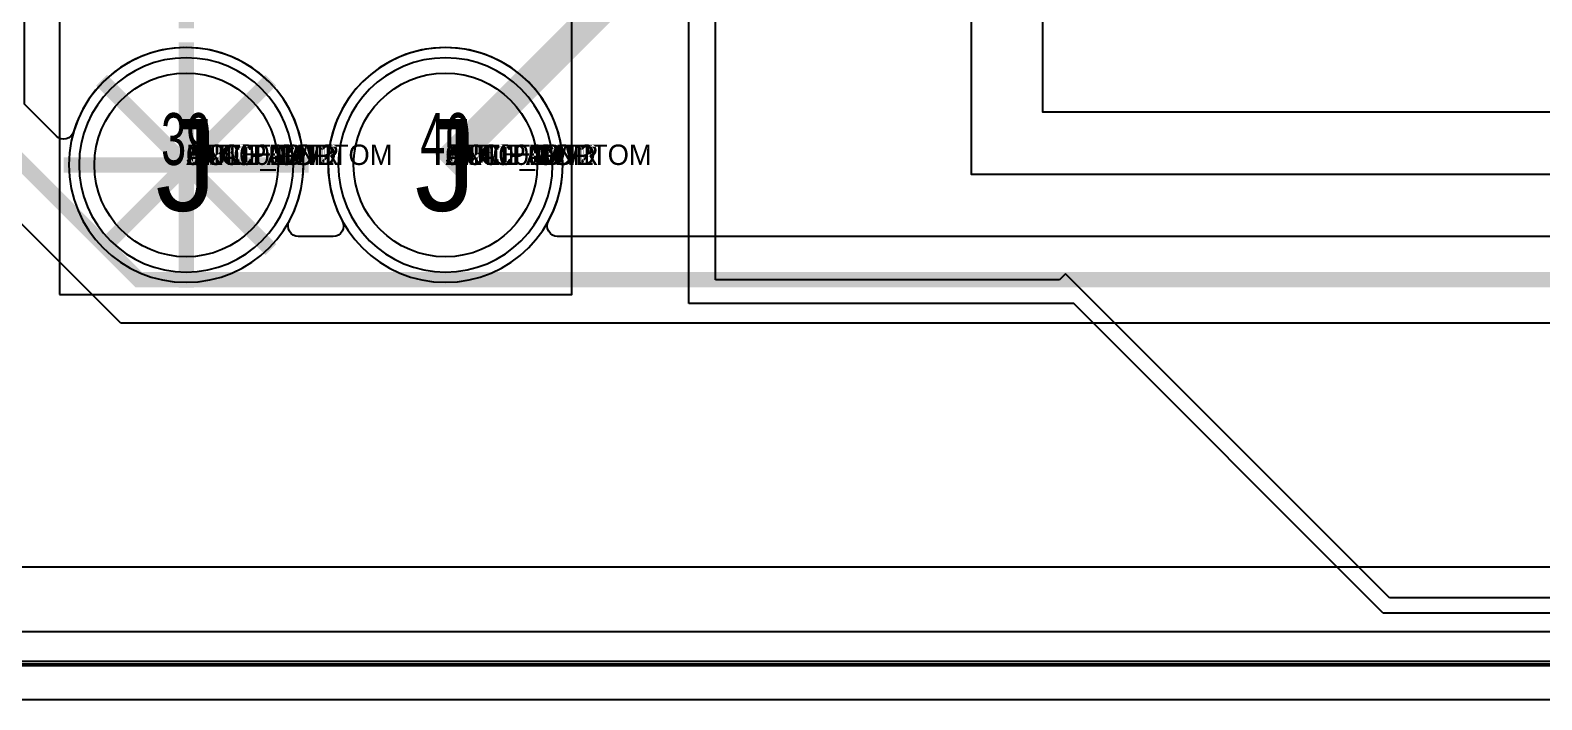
# Model space of a CAD drawing. Extents: x 0 to 323, y 0 to 320.
# Drawn here: x 10.43 to 25.24, y 0 to 6.56 of the extents above; entities that cross this region are included whole.
import ezdxf
from ezdxf.enums import TextEntityAlignment as Align

# ---------------------------------------------------------------- set-up
doc = ezdxf.new("R2010")
doc.units = 0
doc.header["$MEASUREMENT"] = 0
doc.layers.get('0').update_dxf_attribs({"linetype": 'CONTINUOUS'})
for name, color, linetype in [('BOARD_GEOMETRY_OUTLINE', 1, 'CONTINUOUS'), ('CDN_FIGURES', 7, 'CONTINUOUS'), ('ETCH_BOTTOM', 7, 'CONTINUOUS'), ('ETCH_GND', 3, 'CONTINUOUS'), ('ETCH_INT1', 4, 'CONTINUOUS'), ('ETCH_INT2', 5, 'CONTINUOUS'), ('ETCH_PWR', 6, 'CONTINUOUS'), ('ETCH_TOP', 2, 'CONTINUOUS'), ('MANUFACTURING_NCLEGEND-1-6', 8, 'CONTINUOUS'), ('PACKAGE_GEOMETRY_ASSEMBLY_TOP', 11, 'CONTINUOUS'), ('PACKAGE_GEOMETRY_PIN_NUMBER', 9, 'CONTINUOUS')]:
    doc.layers.add(name, color=color, linetype=linetype)

# ---------------------------------------------------------------- blocks, each defined once
blk = doc.blocks.new('PAD_INFO')
for tag in ['SHAPE_TYPE', 'PAD_HEIGHT', 'PAD_LAYER', 'PAD_TYPE', 'PAD_WIDTH']:
    blk.add_attdef(tag, (0, 0), '', height=0.2)
at = {"flags": 2}
blk.add_attdef('CDN_TYPE', (0, 0), '', height=0.2, dxfattribs=at)
blk = doc.blocks.new('DRILL_INFO')
at = {"flags": 2}
blk.add_attdef('CDN_TYPE', (0, 0), '', height=0.2, dxfattribs=at)
for tag in ['FSHAPE', 'FCHAR', 'DRILL_HEIGHT', 'DIAMETER', 'PLATED', 'DRILL_WIDTH']:
    blk.add_attdef(tag, (0, 0), '', height=0.2)
blk = doc.blocks.new('CR1800X1200TH')
at = {"layer": 'ETCH_BOTTOM'}
blk.add_circle((0, 0), 0.9, dxfattribs=at)
at = {"layer": 'ETCH_GND'}
blk.add_circle((0, 0), 0.9, dxfattribs=at)
at = {"layer": 'ETCH_INT1'}
blk.add_circle((0, 0), 0.9, dxfattribs=at)
at = {"layer": 'ETCH_INT2'}
blk.add_circle((0, 0), 0.9, dxfattribs=at)
at = {"layer": 'ETCH_PWR'}
blk.add_circle((0, 0), 0.9, dxfattribs=at)
at = {"layer": 'ETCH_TOP'}
blk.add_circle((0, 0), 0.9, dxfattribs=at)
ref = blk.add_blockref('PAD_INFO', (0, 0))
ref.add_attrib('PAD_LAYER', 'ETCH_TOP', (0, 0), dxfattribs={"height": 0.2})
ref.add_attrib('SHAPE_TYPE', 'NULL', (0, 0), dxfattribs={"height": 0.2})
ref.add_attrib('PAD_TYPE', 'ANTIPAD', (0, 0), dxfattribs={"height": 0.2})
ref.add_attrib('PAD_WIDTH', '0.000000', (0, 0), dxfattribs={"height": 0.2})
ref.add_attrib('PAD_HEIGHT', '0.000000', (0, 0), dxfattribs={"height": 0.2})
ref = blk.add_blockref('PAD_INFO', (0, 0))
ref.add_attrib('PAD_LAYER', 'ETCH_GND', (0, 0), dxfattribs={"height": 0.2})
ref.add_attrib('SHAPE_TYPE', 'NULL', (0, 0), dxfattribs={"height": 0.2})
ref.add_attrib('PAD_TYPE', 'ANTIPAD', (0, 0), dxfattribs={"height": 0.2})
ref.add_attrib('PAD_WIDTH', '0.000000', (0, 0), dxfattribs={"height": 0.2})
ref.add_attrib('PAD_HEIGHT', '0.000000', (0, 0), dxfattribs={"height": 0.2})
ref = blk.add_blockref('PAD_INFO', (0, 0))
ref.add_attrib('PAD_LAYER', 'ETCH_INT1', (0, 0), dxfattribs={"height": 0.2})
ref.add_attrib('SHAPE_TYPE', 'NULL', (0, 0), dxfattribs={"height": 0.2})
ref.add_attrib('PAD_TYPE', 'ANTIPAD', (0, 0), dxfattribs={"height": 0.2})
ref.add_attrib('PAD_WIDTH', '0.000000', (0, 0), dxfattribs={"height": 0.2})
ref.add_attrib('PAD_HEIGHT', '0.000000', (0, 0), dxfattribs={"height": 0.2})
ref = blk.add_blockref('PAD_INFO', (0, 0))
ref.add_attrib('PAD_LAYER', 'ETCH_INT2', (0, 0), dxfattribs={"height": 0.2})
ref.add_attrib('SHAPE_TYPE', 'NULL', (0, 0), dxfattribs={"height": 0.2})
ref.add_attrib('PAD_TYPE', 'ANTIPAD', (0, 0), dxfattribs={"height": 0.2})
ref.add_attrib('PAD_WIDTH', '0.000000', (0, 0), dxfattribs={"height": 0.2})
ref.add_attrib('PAD_HEIGHT', '0.000000', (0, 0), dxfattribs={"height": 0.2})
ref = blk.add_blockref('PAD_INFO', (0, 0))
ref.add_attrib('PAD_LAYER', 'ETCH_PWR', (0, 0), dxfattribs={"height": 0.2})
ref.add_attrib('SHAPE_TYPE', 'NULL', (0, 0), dxfattribs={"height": 0.2})
ref.add_attrib('PAD_TYPE', 'ANTIPAD', (0, 0), dxfattribs={"height": 0.2})
ref.add_attrib('PAD_WIDTH', '0.000000', (0, 0), dxfattribs={"height": 0.2})
ref.add_attrib('PAD_HEIGHT', '0.000000', (0, 0), dxfattribs={"height": 0.2})
ref = blk.add_blockref('PAD_INFO', (0, 0))
ref.add_attrib('PAD_LAYER', 'ETCH_BOTTOM', (0, 0), dxfattribs={"height": 0.2})
ref.add_attrib('SHAPE_TYPE', 'NULL', (0, 0), dxfattribs={"height": 0.2})
ref.add_attrib('PAD_TYPE', 'ANTIPAD', (0, 0), dxfattribs={"height": 0.2})
ref.add_attrib('PAD_WIDTH', '0.000000', (0, 0), dxfattribs={"height": 0.2})
ref.add_attrib('PAD_HEIGHT', '0.000000', (0, 0), dxfattribs={"height": 0.2})
ref = blk.add_blockref('DRILL_INFO', (0, 0))
ref.add_attrib('DIAMETER', '1.200000', (0, 0), dxfattribs={"height": 0.2})
ref.add_attrib('PLATED', 'PLATED', (0, 0), dxfattribs={"height": 0.2})
ref.add_attrib('FSHAPE', 'CIRCLE', (0, 0), dxfattribs={"height": 0.2})
ref.add_attrib('FCHAR', 'J', (0, 0), dxfattribs={"height": 0.2})
ref.add_attrib('DRILL_WIDTH', '1.800000', (0, 0), dxfattribs={"height": 0.2})
ref.add_attrib('DRILL_HEIGHT', '1.800000', (0, 0), dxfattribs={"height": 0.2})
ref = blk.add_blockref('PAD_INFO', (0, 0))
ref.add_attrib('PAD_LAYER', 'ETCH_TOP', (0, 0), dxfattribs={"height": 0.2})
ref.add_attrib('SHAPE_TYPE', 'NULL', (0, 0), dxfattribs={"height": 0.2})
ref.add_attrib('PAD_TYPE', 'THERMAL', (0, 0), dxfattribs={"height": 0.2})
ref.add_attrib('PAD_WIDTH', '0.000000', (0, 0), dxfattribs={"height": 0.2})
ref.add_attrib('PAD_HEIGHT', '0.000000', (0, 0), dxfattribs={"height": 0.2})
ref = blk.add_blockref('PAD_INFO', (0, 0))
ref.add_attrib('PAD_LAYER', 'ETCH_GND', (0, 0), dxfattribs={"height": 0.2})
ref.add_attrib('SHAPE_TYPE', 'NULL', (0, 0), dxfattribs={"height": 0.2})
ref.add_attrib('PAD_TYPE', 'THERMAL', (0, 0), dxfattribs={"height": 0.2})
ref.add_attrib('PAD_WIDTH', '0.000000', (0, 0), dxfattribs={"height": 0.2})
ref.add_attrib('PAD_HEIGHT', '0.000000', (0, 0), dxfattribs={"height": 0.2})
ref = blk.add_blockref('PAD_INFO', (0, 0))
ref.add_attrib('PAD_LAYER', 'ETCH_INT1', (0, 0), dxfattribs={"height": 0.2})
ref.add_attrib('SHAPE_TYPE', 'NULL', (0, 0), dxfattribs={"height": 0.2})
ref.add_attrib('PAD_TYPE', 'THERMAL', (0, 0), dxfattribs={"height": 0.2})
ref.add_attrib('PAD_WIDTH', '0.000000', (0, 0), dxfattribs={"height": 0.2})
ref.add_attrib('PAD_HEIGHT', '0.000000', (0, 0), dxfattribs={"height": 0.2})
ref = blk.add_blockref('PAD_INFO', (0, 0))
ref.add_attrib('PAD_LAYER', 'ETCH_INT2', (0, 0), dxfattribs={"height": 0.2})
ref.add_attrib('SHAPE_TYPE', 'NULL', (0, 0), dxfattribs={"height": 0.2})
ref.add_attrib('PAD_TYPE', 'THERMAL', (0, 0), dxfattribs={"height": 0.2})
ref.add_attrib('PAD_WIDTH', '0.000000', (0, 0), dxfattribs={"height": 0.2})
ref.add_attrib('PAD_HEIGHT', '0.000000', (0, 0), dxfattribs={"height": 0.2})
ref = blk.add_blockref('PAD_INFO', (0, 0))
ref.add_attrib('PAD_LAYER', 'ETCH_PWR', (0, 0), dxfattribs={"height": 0.2})
ref.add_attrib('SHAPE_TYPE', 'NULL', (0, 0), dxfattribs={"height": 0.2})
ref.add_attrib('PAD_TYPE', 'THERMAL', (0, 0), dxfattribs={"height": 0.2})
ref.add_attrib('PAD_WIDTH', '0.000000', (0, 0), dxfattribs={"height": 0.2})
ref.add_attrib('PAD_HEIGHT', '0.000000', (0, 0), dxfattribs={"height": 0.2})
ref = blk.add_blockref('PAD_INFO', (0, 0))
ref.add_attrib('PAD_LAYER', 'ETCH_BOTTOM', (0, 0), dxfattribs={"height": 0.2})
ref.add_attrib('SHAPE_TYPE', 'NULL', (0, 0), dxfattribs={"height": 0.2})
ref.add_attrib('PAD_TYPE', 'THERMAL', (0, 0), dxfattribs={"height": 0.2})
ref.add_attrib('PAD_WIDTH', '0.000000', (0, 0), dxfattribs={"height": 0.2})
ref.add_attrib('PAD_HEIGHT', '0.000000', (0, 0), dxfattribs={"height": 0.2})
ref = blk.add_blockref('PAD_INFO', (0, 0))
ref.add_attrib('PAD_LAYER', 'ETCH_TOP', (0, 0), dxfattribs={"height": 0.2})
ref.add_attrib('SHAPE_TYPE', 'CIRCLE', (0, 0), dxfattribs={"height": 0.2})
ref.add_attrib('PAD_TYPE', 'REGULAR', (0, 0), dxfattribs={"height": 0.2})
ref.add_attrib('PAD_WIDTH', '1.800000', (0, 0), dxfattribs={"height": 0.2})
ref.add_attrib('PAD_HEIGHT', '1.800000', (0, 0), dxfattribs={"height": 0.2})
ref = blk.add_blockref('PAD_INFO', (0, 0))
ref.add_attrib('PAD_LAYER', 'ETCH_GND', (0, 0), dxfattribs={"height": 0.2})
ref.add_attrib('SHAPE_TYPE', 'CIRCLE', (0, 0), dxfattribs={"height": 0.2})
ref.add_attrib('PAD_TYPE', 'REGULAR', (0, 0), dxfattribs={"height": 0.2})
ref.add_attrib('PAD_WIDTH', '1.800000', (0, 0), dxfattribs={"height": 0.2})
ref.add_attrib('PAD_HEIGHT', '1.800000', (0, 0), dxfattribs={"height": 0.2})
ref = blk.add_blockref('PAD_INFO', (0, 0))
ref.add_attrib('PAD_LAYER', 'ETCH_INT1', (0, 0), dxfattribs={"height": 0.2})
ref.add_attrib('SHAPE_TYPE', 'CIRCLE', (0, 0), dxfattribs={"height": 0.2})
ref.add_attrib('PAD_TYPE', 'REGULAR', (0, 0), dxfattribs={"height": 0.2})
ref.add_attrib('PAD_WIDTH', '1.800000', (0, 0), dxfattribs={"height": 0.2})
ref.add_attrib('PAD_HEIGHT', '1.800000', (0, 0), dxfattribs={"height": 0.2})
ref = blk.add_blockref('PAD_INFO', (0, 0))
ref.add_attrib('PAD_LAYER', 'ETCH_INT2', (0, 0), dxfattribs={"height": 0.2})
ref.add_attrib('SHAPE_TYPE', 'CIRCLE', (0, 0), dxfattribs={"height": 0.2})
ref.add_attrib('PAD_TYPE', 'REGULAR', (0, 0), dxfattribs={"height": 0.2})
ref.add_attrib('PAD_WIDTH', '1.800000', (0, 0), dxfattribs={"height": 0.2})
ref.add_attrib('PAD_HEIGHT', '1.800000', (0, 0), dxfattribs={"height": 0.2})
ref = blk.add_blockref('PAD_INFO', (0, 0))
ref.add_attrib('PAD_LAYER', 'ETCH_PWR', (0, 0), dxfattribs={"height": 0.2})
ref.add_attrib('SHAPE_TYPE', 'CIRCLE', (0, 0), dxfattribs={"height": 0.2})
ref.add_attrib('PAD_TYPE', 'REGULAR', (0, 0), dxfattribs={"height": 0.2})
ref.add_attrib('PAD_WIDTH', '1.800000', (0, 0), dxfattribs={"height": 0.2})
ref.add_attrib('PAD_HEIGHT', '1.800000', (0, 0), dxfattribs={"height": 0.2})
ref = blk.add_blockref('PAD_INFO', (0, 0))
ref.add_attrib('PAD_LAYER', 'ETCH_BOTTOM', (0, 0), dxfattribs={"height": 0.2})
ref.add_attrib('SHAPE_TYPE', 'CIRCLE', (0, 0), dxfattribs={"height": 0.2})
ref.add_attrib('PAD_TYPE', 'REGULAR', (0, 0), dxfattribs={"height": 0.2})
ref.add_attrib('PAD_WIDTH', '1.800000', (0, 0), dxfattribs={"height": 0.2})
ref.add_attrib('PAD_HEIGHT', '1.800000', (0, 0), dxfattribs={"height": 0.2})
for tag in ['CDN_TYPE', 'PIN']:
    blk.add_attdef(tag, (0, 0), '', height=0.2)
at = {"flags": 2}
for tag in ['PSTKNAME', 'BBV']:
    blk.add_attdef(tag, (0, 0), '', height=0.2, dxfattribs=at)
blk = doc.blocks.new('F562')
at = {"layer": 'PACKAGE_GEOMETRY_ASSEMBLY_TOP'}
blk.add_lwpolyline([(-1.24, -49.53), (3.78, -49.53), (3.78, 1.27), (-1.24, 1.27)], close=True, dxfattribs=at)
at = {"layer": 'ETCH_TOP'}
for p in [(0, -48.26), (2.54, -48.26)]:
    blk.add_blockref('CR1800X1200TH', p, dxfattribs=at)
at = {"flags": 2}
for tag in ['SYMBOL_TYPE', 'CDN_TYPE', 'REFDES']:
    blk.add_attdef(tag, (0, 0), '', height=0.2, dxfattribs=at)
blk = doc.blocks.new('FIGURE_CIRCLE')
at = {"layer": 'CDN_FIGURES'}
blk.add_circle((0, 0), 0.5, dxfattribs=at)

msp = doc.modelspace()

# ---------------------------------------------------------------- linework, layer by layer
at = {"layer": 'BOARD_GEOMETRY_OUTLINE'}
msp.add_lwpolyline([(0, 116.6), (0, 118.2), (190.2, 118.2), (190.2, 0), (0, 0), (0, 118.2)], dxfattribs=at)
at = {"layer": 'ETCH_BOTTOM'}
msp.add_lwpolyline([(0.135, 0.375), (0.135, 117.746), (189.669, 117.746), (189.669, 0.375)], close=True, dxfattribs=at)
for points, format in [([(53.162, 5.149), (50.205, 5.149), (48.746, 3.69), (11.318, 3.69), (9.779, 5.229, 0.590049), (9.608, 5.18), (9.608, 5.18, -5.885002), (9.332, 7.609, 0.796993), (9.525, 7.653), (9.525, 9.374), (3.9, 14.999), (3.9, 51.614), (18.136, 65.85), (18.964, 65.85), (19.177, 65.638, 0.668179), (19.35, 65.709), (19.35, 68.195), (18.946, 68.195), (18.199, 67.448), (13.79, 67.448), (10.75, 70.488), (10.75, 105.042)], "xyb"), ([(52.9, 8.445, 0.15, 0.15, 0), (48.57, 4.115, 0.15, 0.15, 0), (11.494, 4.115, 0.15, 0.15, 0), (9.95, 5.659, 0.15, 0.15, 0), (9.95, 9.55, 0.15, 0.15, 0), (4.325, 15.175, 0.15, 0.15, 0), (4.325, 51.438, 0.15, 0.15, 0), (18.312, 65.425, 0.15, 0.15, 0), (18.788, 65.425, 0.15, 0.15, 0), (19.125, 65.088, 0.15, 0.15, 0), (19.125, 64.162, 0.15, 0.15, 0), (19.712, 63.575, 0.15, 0.15, 0), (24.088, 63.575, 0.15, 0.15, 0), (25.8, 65.287, 0.15, 0.15, 0), (25.8, 68.35, 0.15, 0.15, 0)], "xyseb"), ([(48.394, 4.54), (15.599, 4.54, -0.569164), (15.51, 4.69, 1.683132), (13.49, 4.69, -0.569164), (13.401, 4.54), (13.059, 4.54, -0.569164), (12.97, 4.69, 1.111956), (10.857, 5.565, -0.569037), (10.688, 5.522), (10.375, 5.835), (10.375, 9.726), (4.75, 15.351), (4.75, 42.191, -0.668179)], "xyb"), ([(31.66, 35.193), (19.65, 35.193), (19.65, 33.675), (15.539, 33.675), (15.524, 33.703, 4.117208), (15.52, 32.648), (15.534, 32.675), (19.65, 32.675), (19.65, 31.14), (15.536, 31.14), (15.522, 31.168, 4.117734), (15.522, 30.113), (15.536, 30.14), (19.65, 30.14), (19.65, 5.149), (48.758, 5.149, -0.668179)], "xyb"), ([(49.611, 5.757), (20.352, 5.757), (20.352, 26.959, -0.501628), (20.482, 27.056, 0.072352), (20.696, 27.025), (20.873, 27.025), (20.883, 27.02, 0.012777), (20.918, 27.005), (20.95, 26.992), (20.95, 24.8), (23.75, 24.8), (23.75, 28.85), (20.95, 28.85), (20.95, 28.525), (20.696, 28.525, 0.072352), (20.482, 28.494, -0.501628), (20.352, 28.591), (20.352, 30.14), (25.422, 30.14)], "xyb"), ([(11.96, 6.579, 0.15, 0.15, 0), (11.96, 7.78, 0.15, 0.15, 0)], "xyseb"), ([(11.96, 5.24, 0.15, 0.15, 0), (11.96, 6.441, 0.15, 0.15, 0)], "xyseb"), ([(11.96, 5.24, 0.15, 0.15, 0), (13.161, 5.24, 0.15, 0.15, 0)], "xyseb")]:
    msp.add_lwpolyline(points, format=format, dxfattribs=at)
at = {"layer": 'ETCH_GND'}
msp.add_lwpolyline([(189.5, 0.35), (0.1, 0.35), (0.1, 117.55), (189.5, 117.55)], close=True, dxfattribs=at)
for points in [[(11.96, 5.24, 0.15, 0.15, 0), (11.96, 6.341, 0.15, 0.15, 0)], [(11.131, 6.069, 0.15, 0.15, 0), (11.96, 5.24, 0.15, 0.15, 0)], [(11.96, 5.24, 0.15, 0.15, 0), (12.789, 6.069, 0.15, 0.15, 0)], [(10.859, 5.24, 0.15, 0.15, 0), (11.96, 5.24, 0.15, 0.15, 0)], [(11.131, 4.411, 0.15, 0.15, 0), (11.96, 5.24, 0.15, 0.15, 0)], [(11.96, 5.24, 0.15, 0.15, 0), (12.789, 4.411, 0.15, 0.15, 0)], [(11.96, 5.24, 0.15, 0.15, 0), (13.061, 5.24, 0.15, 0.15, 0)], [(11.96, 4.139, 0.15, 0.15, 0), (11.96, 5.24, 0.15, 0.15, 0)]]:
    msp.add_lwpolyline(points, format="xyseb", dxfattribs=at)
for points in [[(13.01, 5.24, 1), (10.91, 5.24, 1)], [(15.55, 5.24, 1), (13.45, 5.24, 1)]]:
    msp.add_lwpolyline(points, format="xyb", close=True, dxfattribs=at)
at = {"layer": 'ETCH_INT1'}
msp.add_lwpolyline([(189.747, 0.331), (0.416, 0.331), (0.416, 117.577), (189.747, 117.577)], close=True, dxfattribs=at)
msp.add_lwpolyline([(163.162, 0.85), (23.688, 0.85), (20.657, 3.881), (16.885, 3.881), (16.885, 33.296), (50.367, 33.296), (50.367, 52.059), (47.791, 54.634), (47.791, 69.928), (47.8, 69.93), (47.8, 70.669), (47.791, 70.672), (47.791, 75.866), (50.084, 78.159), (81.942, 78.159), (81.942, 80.416), (83.884, 82.359), (86.742, 82.359)], dxfattribs=at)
msp.add_lwpolyline([(163.1, 1), (23.75, 1), (20.577, 4.173), (20.518, 4.114), (17.147, 4.114), (17.147, 32.918), (17.234, 33.005), (25.197, 33.005), (25.197, 28.908), (25.2, 28.905), (25.2, 14.055), (29.302, 9.953, -0.418102), (29.301, 9.808, 1.013667), (30.008, 9.101, -0.418102), (30.153, 9.102), (34.155, 5.1), (34.21, 5.1), (34.252, 5.058), (53.24, 5.058, -0.490447)], format="xyb", dxfattribs=at)
msp.add_lwpolyline([(15.65, 5.24, 1), (13.35, 5.24, 1)], format="xyb", close=True, dxfattribs=at)
at = {"layer": 'ETCH_INT2'}
msp.add_lwpolyline([(189.88, 0.665), (0.485, 0.665), (0.485, 117.596), (189.88, 117.596)], close=True, dxfattribs=at)
for points in [[(11.96, 6.579, 0.15, 0.15, 0), (11.96, 7.78, 0.15, 0.15, 0)], [(11.96, 5.24, 0.15, 0.15, 0), (11.96, 6.441, 0.15, 0.15, 0)], [(10.759, 5.24, 0.15, 0.15, 0), (11.96, 5.24, 0.15, 0.15, 0)], [(11.96, 5.24, 0.15, 0.15, 0), (13.161, 5.24, 0.15, 0.15, 0)], [(11.96, 4.039, 0.15, 0.15, 0), (11.96, 5.24, 0.15, 0.15, 0)]]:
    msp.add_lwpolyline(points, format="xyseb", dxfattribs=at)
for points in [[(13.11, 5.24, 1), (10.81, 5.24, 1)], [(15.65, 5.24, 1), (13.35, 5.24, 1)]]:
    msp.add_lwpolyline(points, format="xyb", close=True, dxfattribs=at)
at = {"layer": 'ETCH_PWR'}
msp.add_lwpolyline([(58.25, 1.3), (1.05, 1.3), (0.25, 2.1), (0.25, 36.5), (11.03, 36.5, -0.613614), (11.112, 36.339, 1.967107), (12.808, 36.339, -0.613614), (12.89, 36.5), (13.57, 36.5, -0.613614), (13.652, 36.339, 1.967107), (15.348, 36.339, -0.613614), (15.43, 36.5), (29.6, 36.5)], format="xyb", dxfattribs=at)
for points in [[(11.96, 6.29, 1), (11.96, 4.19, 1)], [(14.5, 6.29, 1), (14.5, 4.19, 1)]]:
    msp.add_lwpolyline(points, format="xyb", close=True, dxfattribs=at)
at = {"layer": 'ETCH_TOP'}
msp.add_lwpolyline([(27.311, 21.961, 0.3, 0.3, 0), (25.56, 21.961, 0.3, 0.3, 0), (24.827, 21.228, 0.3, 0.3, 0), (24.827, 19.529, 0.3, 0.3, 0), (22.75, 17.452, 0.3, 0.3, 0), (22.75, 13.49, 0.3, 0.3, 0), (14.5, 5.24, 0.3, 0.3, 0)], format="xyseb", dxfattribs=at)

# ---------------------------------------------------------------- block references
msp.add_blockref('F562', (11.96, 53.5))
at = {"layer": 'MANUFACTURING_NCLEGEND-1-6', "xscale": 1.8, "yscale": 1.8}
for p in [(11.96, 5.24), (14.5, 5.24)]:
    msp.add_blockref('FIGURE_CIRCLE', p, dxfattribs=at)

# ---------------------------------------------------------------- texts
at = {"layer": 'MANUFACTURING_NCLEGEND-1-6'}
for p in [(11.96, 5.24), (14.5, 5.24)]:
    msp.add_text('J', height=0.9, dxfattribs=at).set_placement(p, align=Align.MIDDLE_CENTER)
at = {"layer": 'PACKAGE_GEOMETRY_PIN_NUMBER', "width": 0.649606}
for s, p in [('39', (11.96, 5.24)), ('40', (14.5, 5.24))]:
    msp.add_text(s, height=0.508, dxfattribs=at).set_placement(p, align=Align.CENTER)

doc.saveas('drawing.dxf')
